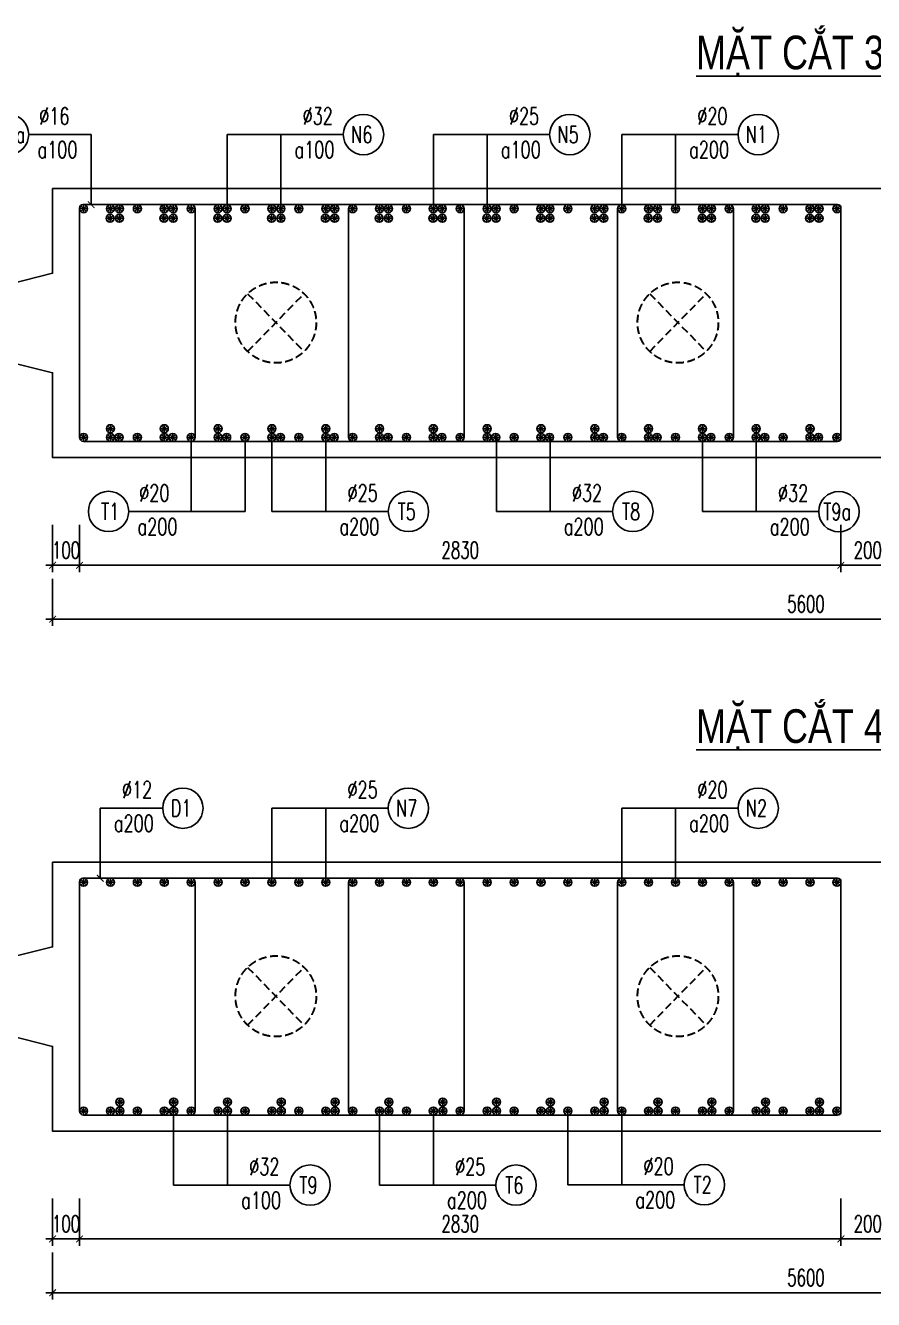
# Model space of a CAD drawing. Header units: millimetres. Extents: x -143483 to 1166745, y -1448440 to -1202244.
# Drawn here: x 271330 to 283937, y -1427283 to -1408352 of the extents above; entities that cross this region are included whole.
import ezdxf
from ezdxf.enums import TextEntityAlignment as Align

# ---------------------------------------------------------------- set-up
doc = ezdxf.new("R2010")
doc.units = ezdxf.units.MM
doc.header["$LTSCALE"] = 30
doc.header["$PDMODE"] = 3
doc.linetypes.add('DASHED', pattern=[19.05, 12.7, -6.35])
doc.layers.get('0').update_dxf_attribs({"lineweight": 9})
doc.layers.get('Defpoints').update_dxf_attribs({"lineweight": 9})
for name, color, linetype in [('ccu11-Cotthep', 9, 'Continuous'), ('ccu11-Dim', 8, 'Continuous'), ('ccu11-Text', 31, 'Continuous'), ('ccu11-Thay', 7, 'Continuous'), ('ccu11-Thep', 4, 'Continuous'), ('ccu11-Thep doc', 4, 'Continuous'), ('ccu11-Thepdai', 6, 'Continuous')]:
    doc.layers.add(name, color=color, linetype=linetype)
doc.layers.add('ccu11-Khuat', color=9, linetype='DASHED', lineweight=30)
doc.layers.add('Vicom_thep doc', color=1, linetype='Continuous', lineweight=35)
doc.styles.add('ccu11-dim', font='vnsimli.shx', dxfattribs={"width": 0.65, "bigfont": 'bigfont.shx'})
doc.styles.add('ccu11-VnAvH-B', font='VHAVANB.TTF')
doc.styles.add('ccu11-vnsimple', font='vnsimple.shx', dxfattribs={"bigfont": 'bigfont.shx'})
doc.styles.add('ccu11_simli', font='vnsimli.shx', dxfattribs={"width": 0.8})
doc.dimstyles.new('ccu11-100', dxfattribs={"dimscale": 100, "dimtxt": 2.5, "dimasz": 1, "dimexe": 1, "dimexo": 2, "dimgap": 1, "dimtad": 1, "dimdec": 0, "dimdsep": 46, "dimtxsty": 'ccu11-dim', "dimblk": 'ARCHTICK', "dimcen": -1, "dimdle": 1, "dimclrd": 256, "dimclre": 256, "dimclrt": 3, "dimadec": 0, "dimazin": 2, "dimtfac": 0.1, "dimtdec": 0, "dimtmove": 0, "dimatfit": 1, "dimldrblk": 'ARCHTICK', "dimfxl": 0, "dimtvp": 0.833333, "dimtolj": 1, "dimtzin": 12, "dimarcsym": 0})
doc.dimstyles.new('ccu11-100x4', dxfattribs={"dimscale": 100, "dimtxt": 2.5, "dimasz": 1, "dimexe": 1, "dimexo": 2, "dimgap": 1, "dimtad": 1, "dimdec": 0, "dimlfac": 0.25, "dimdsep": 46, "dimtxsty": 'ccu11-dim', "dimblk": 'ARCHTICK', "dimcen": -1, "dimdle": 1, "dimclrd": 256, "dimclre": 256, "dimclrt": 3, "dimadec": 0, "dimazin": 2, "dimtfac": 0.1, "dimtdec": 0, "dimtmove": 0, "dimatfit": 1, "dimldrblk": 'ARCHTICK', "dimfxl": 0, "dimtvp": 0.833333, "dimtolj": 1, "dimtzin": 12, "dimarcsym": 0})

# ---------------------------------------------------------------- blocks, each defined once
blk = doc.blocks.new('MCT')
at = {"ltscale": 0.005}
for p, q in [((-0.49, 0), (0.49, 0)), ((0.35, -0.35), (-0.35, 0.35)), ((-0.35, -0.35), (0.35, 0.35)), ((0, -0.49), (0, 0.49))]:
    blk.add_line(p, q, dxfattribs=at)
blk.add_circle((0, 0), 0.492, dxfattribs=at)
blk = doc.blocks.new('*U3989')
at = {"layer": 'ccu11-Thep doc', "xscale": -121.9200000001001, "yscale": 121.9200000001001, "zscale": 121.92, "rotation": 270}
blk.add_blockref('MCT', (0, 0), dxfattribs=at)
blk = doc.blocks.new('*U3990')
at = {"layer": 'ccu11-Thep doc', "color": 0, "linetype": 'ByBlock', "lineweight": -2, "transparency": 16777216}
for p in [(0, 0), (800, 0), (1600, 0), (2400, 0), (3200, 0), (4000, 0), (4800, 0), (5600, 0), (6400, 0), (7200, 0), (8000, 0), (8800, 0), (9600, 0), (10400, 0), (11200, 0)]:
    blk.add_blockref('*U3989', p, dxfattribs=at)
blk = doc.blocks.new('*U3991')
at = {"layer": 'ccu11-Thep doc', "xscale": -121.9200000001001, "yscale": 121.9200000001001, "zscale": 121.92, "rotation": 270}
blk.add_blockref('MCT', (0, 0), dxfattribs=at)
blk = doc.blocks.new('*U3992')
at = {"layer": 'ccu11-Thep doc', "color": 0, "linetype": 'ByBlock', "lineweight": -2, "transparency": 16777216}
for p in [(0, 0), (800, 0), (1600, 0), (2400, 0), (3200, 0), (4000, 0), (4800, 0), (5600, 0), (6400, 0), (7200, 0), (8000, 0), (8800, 0), (9600, 0), (10400, 0), (11200, 0)]:
    blk.add_blockref('*U3991', p, dxfattribs=at)
blk = doc.blocks.new('_ARCHTICK')
at = {"color": 0, "linetype": 'ByBlock', "const_width": 0.15}
blk.add_lwpolyline([(-0.5, -0.5), (0.5, 0.5)], dxfattribs=at)
blk = doc.blocks.new('*D4138')
at = {"layer": 'ccu11-Dim', "linetype": 'ByBlock', "lineweight": -2, "ltscale": 30, "transparency": 16777216}
for p, q in [((271733, -1416573), (271733, -1417273)), ((294133, -1416573), (294133, -1417273)), ((271633, -1417173), (294233, -1417173))]:
    blk.add_line(p, q, dxfattribs=at)
at = {"layer": 'Defpoints', "color": 0, "linetype": 'ByBlock', "ltscale": 30, "transparency": 16777216}
for p in [(271733, -1416373), (294133, -1416373), (294133, -1417173)]:
    blk.add_point(p, dxfattribs=at)
at = {"layer": 'ccu11-Dim', "linetype": 'ByBlock', "lineweight": -2, "ltscale": 30, "transparency": 16777216, "xscale": 100, "yscale": 100, "zscale": 100, "rotation": 180}
blk.add_blockref('_ARCHTICK', (271733, -1417173), dxfattribs=at)
at = {"layer": 'ccu11-Dim', "linetype": 'ByBlock', "lineweight": -2, "ltscale": 30, "transparency": 16777216, "xscale": 100, "yscale": 100, "zscale": 100}
blk.add_blockref('_ARCHTICK', (294133, -1417173), dxfattribs=at)
at = {"layer": 'ccu11-Dim', "color": 3, "linetype": 'ByBlock', "ltscale": 30, "transparency": 16777216, "insert": (282933, -1416948), "char_height": 250, "attachment_point": 5, "style": 'ccu11-dim'}
blk.add_mtext('\\A1;5600', dxfattribs=at)
blk = doc.blocks.new('*D4139')
at = {"layer": 'ccu11-Dim', "linetype": 'ByBlock', "lineweight": -2, "ltscale": 30, "transparency": 16777216}
for p, q in [((283452, -1415773), (283452, -1416473)), ((284252, -1415773), (284252, -1416473)), ((283352, -1416373), (284352, -1416373))]:
    blk.add_line(p, q, dxfattribs=at)
at = {"layer": 'Defpoints', "color": 0, "linetype": 'ByBlock', "ltscale": 30, "transparency": 16777216}
for p in [(283452, -1415573), (284252, -1415573), (284252, -1416373)]:
    blk.add_point(p, dxfattribs=at)
at = {"layer": 'ccu11-Dim', "linetype": 'ByBlock', "lineweight": -2, "ltscale": 30, "transparency": 16777216, "xscale": 100, "yscale": 100, "zscale": 100, "rotation": 180}
blk.add_blockref('_ARCHTICK', (283452, -1416373), dxfattribs=at)
at = {"layer": 'ccu11-Dim', "linetype": 'ByBlock', "lineweight": -2, "ltscale": 30, "transparency": 16777216, "xscale": 100, "yscale": 100, "zscale": 100}
blk.add_blockref('_ARCHTICK', (284252, -1416373), dxfattribs=at)
at = {"layer": 'ccu11-Dim', "color": 3, "linetype": 'ByBlock', "ltscale": 30, "transparency": 16777216, "insert": (283852, -1416148), "char_height": 250, "attachment_point": 5, "style": 'ccu11-dim'}
blk.add_mtext('\\A1;200', dxfattribs=at)
blk = doc.blocks.new('*D4140')
at = {"layer": 'ccu11-Dim', "linetype": 'ByBlock', "lineweight": -2, "ltscale": 30, "transparency": 16777216}
for p, q in [((272133, -1415773), (272133, -1416473)), ((283452, -1415773), (283452, -1416473)), ((272033, -1416373), (283552, -1416373))]:
    blk.add_line(p, q, dxfattribs=at)
at = {"layer": 'Defpoints', "color": 0, "linetype": 'ByBlock', "ltscale": 30, "transparency": 16777216}
for p in [(272133, -1415573), (283452, -1415573), (283452, -1416373)]:
    blk.add_point(p, dxfattribs=at)
at = {"layer": 'ccu11-Dim', "linetype": 'ByBlock', "lineweight": -2, "ltscale": 30, "transparency": 16777216, "xscale": 100, "yscale": 100, "zscale": 100, "rotation": 180}
blk.add_blockref('_ARCHTICK', (272133, -1416373), dxfattribs=at)
at = {"layer": 'ccu11-Dim', "linetype": 'ByBlock', "lineweight": -2, "ltscale": 30, "transparency": 16777216, "xscale": 100, "yscale": 100, "zscale": 100}
blk.add_blockref('_ARCHTICK', (283452, -1416373), dxfattribs=at)
at = {"layer": 'ccu11-Dim', "color": 3, "linetype": 'ByBlock', "ltscale": 30, "transparency": 16777216, "insert": (277793, -1416148), "char_height": 250, "attachment_point": 5, "style": 'ccu11-dim'}
blk.add_mtext('\\A1;2830', dxfattribs=at)
blk = doc.blocks.new('*D4141')
at = {"layer": 'ccu11-Dim', "linetype": 'ByBlock', "lineweight": -2, "ltscale": 30, "transparency": 16777216}
for p, q in [((271733, -1415773), (271733, -1416473)), ((272133, -1415773), (272133, -1416473)), ((271733, -1416373), (271633, -1416373)), ((272133, -1416373), (271733, -1416373)), ((272133, -1416373), (272233, -1416373))]:
    blk.add_line(p, q, dxfattribs=at)
at = {"layer": 'Defpoints', "color": 0, "linetype": 'ByBlock', "ltscale": 30, "transparency": 16777216}
for p in [(271733, -1415573), (272133, -1415573), (271733, -1416373)]:
    blk.add_point(p, dxfattribs=at)
at = {"layer": 'ccu11-Dim', "linetype": 'ByBlock', "lineweight": -2, "ltscale": 30, "transparency": 16777216, "xscale": 100, "yscale": 100, "zscale": 100}
blk.add_blockref('_ARCHTICK', (271733, -1416373), dxfattribs=at)
at = {"layer": 'ccu11-Dim', "linetype": 'ByBlock', "lineweight": -2, "ltscale": 30, "transparency": 16777216, "xscale": 100, "yscale": 100, "zscale": 100, "rotation": 180}
blk.add_blockref('_ARCHTICK', (272133, -1416373), dxfattribs=at)
at = {"layer": 'ccu11-Dim', "color": 3, "linetype": 'ByBlock', "ltscale": 30, "transparency": 16777216, "insert": (271933, -1416148), "char_height": 250, "attachment_point": 5, "style": 'ccu11-dim'}
blk.add_mtext('\\A1;100', dxfattribs=at)
blk = doc.blocks.new('SHD')
at = {"layer": 'ccu11-Cotthep'}
blk.add_circle((300, 0), 300, dxfattribs=at)
at = {"layer": 'ccu11-Cotthep', "color": 31, "style": 'ccu11_simli', "width": 0.8}
blk.add_attdef('DK', text='', height=250, dxfattribs=at).set_placement((-101, 65), align=Align.BOTTOM_RIGHT)
blk.add_attdef('KH', text='', height=250, dxfattribs=at).set_placement((300, 0), align=Align.MIDDLE)
blk.add_attdef('KC', text='', height=250, dxfattribs=at).set_placement((-101, -142), align=Align.TOP_RIGHT)
blk = doc.blocks.new('ccu11_block_thep')
at = {"layer": 'ccu11-Thep', "color": 3}
for p, q in [((-0.4, 0), (0.4, 0)), ((-0.28, 0.28), (0.28, -0.28)), ((0.28, 0.28), (-0.28, -0.28)), ((0, 0.4), (0, -0.4))]:
    blk.add_line(p, q, dxfattribs=at)
at = {"layer": 'ccu11-Thep', "color": 1, "const_width": 0.0667}
blk.add_lwpolyline([(-0.4, 0, 1), (0.4, 0, 1), (-0.4, 0, 1)], format="xyb", dxfattribs=at)
at = {"layer": 'ccu11-Thep', "color": 1}
blk.add_circle((0, 0), 0.4, dxfattribs=at)
blk = doc.blocks.new('*U3987')
at = {"layer": 'Vicom_thep doc', "xscale": -150, "yscale": 150, "zscale": 150, "rotation": 180}
blk.add_blockref('ccu11_block_thep', (0, 0), dxfattribs=at)
blk = doc.blocks.new('*U3988')
at = {"layer": 'ccu11-Thep doc', "color": 0, "linetype": 'ByBlock', "lineweight": -2, "transparency": 16777216}
for p in [(0, 0), (800, 0), (1600, 0), (2400, 0), (3200, 0), (4000, 0), (4800, 0), (5600, 0), (6400, 0), (7200, 0), (8000, 0), (8800, 0), (9600, 0), (10400, 0)]:
    blk.add_blockref('*U3987', p, dxfattribs=at)
blk = doc.blocks.new('*U3999')
at = {"layer": 'Vicom_thep doc', "xscale": -150, "yscale": 150, "zscale": 150, "rotation": 180}
blk.add_blockref('ccu11_block_thep', (0, 0), dxfattribs=at)
blk = doc.blocks.new('*U4000')
at = {"layer": 'ccu11-Thep doc', "color": 0, "linetype": 'ByBlock', "lineweight": -2, "transparency": 16777216}
for p in [(0, 0), (800, 0), (1600, 0), (2400, 0), (3200, 0), (4000, 0), (4800, 0), (5600, 0), (6400, 0), (7200, 0), (8000, 0), (8800, 0), (9600, 0), (10400, 0)]:
    blk.add_blockref('*U3999', p, dxfattribs=at)
blk = doc.blocks.new('*U4003')
at = {"layer": 'Vicom_thep doc', "xscale": -150, "yscale": 150, "zscale": 150, "rotation": 180}
blk.add_blockref('ccu11_block_thep', (0, 0), dxfattribs=at)
blk = doc.blocks.new('*U4004')
at = {"layer": 'ccu11-Thep doc', "color": 0, "linetype": 'ByBlock', "lineweight": -2, "transparency": 16777216}
for p in [(0, 0), (800, 0), (1600, 0), (2400, 0), (3200, 0), (4000, 0), (4800, 0), (5600, 0), (6400, 0), (7200, 0), (8000, 0), (8800, 0), (9600, 0), (10400, 0)]:
    blk.add_blockref('*U4003', p, dxfattribs=at)
blk = doc.blocks.new('*U4007')
at = {"layer": 'ccu11-Thep doc', "xscale": -121.9200000001001, "yscale": 121.9200000001001, "zscale": 121.92, "rotation": 270}
blk.add_blockref('MCT', (0, 0), dxfattribs=at)
blk = doc.blocks.new('*U4008')
at = {"layer": 'ccu11-Thep doc', "color": 0, "linetype": 'ByBlock', "lineweight": -2, "transparency": 16777216}
for p in [(0, 0), (800, 0), (1600, 0), (2400, 0), (3200, 0), (4000, 0), (4800, 0), (5600, 0), (6400, 0), (7200, 0), (8000, 0), (8800, 0), (9600, 0), (10400, 0), (11200, 0)]:
    blk.add_blockref('*U4007', p, dxfattribs=at)
blk = doc.blocks.new('*U4009')
at = {"layer": 'ccu11-Thep doc', "xscale": -121.9200000001001, "yscale": 121.9200000001001, "zscale": 121.92, "rotation": 270}
blk.add_blockref('MCT', (0, 0), dxfattribs=at)
blk = doc.blocks.new('*U4010')
at = {"layer": 'ccu11-Thep doc', "color": 0, "linetype": 'ByBlock', "lineweight": -2, "transparency": 16777216}
for p in [(0, 0), (800, 0), (1600, 0), (2400, 0), (3200, 0), (4000, 0), (4800, 0), (5600, 0), (6400, 0), (7200, 0), (8000, 0), (8800, 0), (9600, 0), (10400, 0), (11200, 0)]:
    blk.add_blockref('*U4009', p, dxfattribs=at)
blk = doc.blocks.new('*D4146')
at = {"layer": 'ccu11-Dim', "linetype": 'ByBlock', "lineweight": -2, "ltscale": 30, "transparency": 16777216}
for p, q in [((271733, -1426583), (271733, -1427283)), ((294133, -1426583), (294133, -1427283)), ((271633, -1427183), (294233, -1427183))]:
    blk.add_line(p, q, dxfattribs=at)
at = {"layer": 'Defpoints', "color": 0, "linetype": 'ByBlock', "ltscale": 30, "transparency": 16777216}
for p in [(271733, -1426383), (294133, -1426383), (294133, -1427183)]:
    blk.add_point(p, dxfattribs=at)
at = {"layer": 'ccu11-Dim', "linetype": 'ByBlock', "lineweight": -2, "ltscale": 30, "transparency": 16777216, "xscale": 100, "yscale": 100, "zscale": 100, "rotation": 180}
blk.add_blockref('_ARCHTICK', (271733, -1427183), dxfattribs=at)
at = {"layer": 'ccu11-Dim', "linetype": 'ByBlock', "lineweight": -2, "ltscale": 30, "transparency": 16777216, "xscale": 100, "yscale": 100, "zscale": 100}
blk.add_blockref('_ARCHTICK', (294133, -1427183), dxfattribs=at)
at = {"layer": 'ccu11-Dim', "color": 3, "linetype": 'ByBlock', "ltscale": 30, "transparency": 16777216, "insert": (282933, -1426958), "char_height": 250, "attachment_point": 5, "style": 'ccu11-dim'}
blk.add_mtext('\\A1;5600', dxfattribs=at)
blk = doc.blocks.new('*D4147')
at = {"layer": 'ccu11-Dim', "linetype": 'ByBlock', "lineweight": -2, "ltscale": 30, "transparency": 16777216}
for p, q in [((283452, -1425783), (283452, -1426483)), ((284252, -1425783), (284252, -1426483)), ((283352, -1426383), (284352, -1426383))]:
    blk.add_line(p, q, dxfattribs=at)
at = {"layer": 'Defpoints', "color": 0, "linetype": 'ByBlock', "ltscale": 30, "transparency": 16777216}
for p in [(283452, -1425583), (284252, -1425583), (284252, -1426383)]:
    blk.add_point(p, dxfattribs=at)
at = {"layer": 'ccu11-Dim', "linetype": 'ByBlock', "lineweight": -2, "ltscale": 30, "transparency": 16777216, "xscale": 100, "yscale": 100, "zscale": 100, "rotation": 180}
blk.add_blockref('_ARCHTICK', (283452, -1426383), dxfattribs=at)
at = {"layer": 'ccu11-Dim', "linetype": 'ByBlock', "lineweight": -2, "ltscale": 30, "transparency": 16777216, "xscale": 100, "yscale": 100, "zscale": 100}
blk.add_blockref('_ARCHTICK', (284252, -1426383), dxfattribs=at)
at = {"layer": 'ccu11-Dim', "color": 3, "linetype": 'ByBlock', "ltscale": 30, "transparency": 16777216, "insert": (283852, -1426158), "char_height": 250, "attachment_point": 5, "style": 'ccu11-dim'}
blk.add_mtext('\\A1;200', dxfattribs=at)
blk = doc.blocks.new('*D4148')
at = {"layer": 'ccu11-Dim', "linetype": 'ByBlock', "lineweight": -2, "ltscale": 30, "transparency": 16777216}
for p, q in [((272133, -1425783), (272133, -1426483)), ((283452, -1425783), (283452, -1426483)), ((272033, -1426383), (283552, -1426383))]:
    blk.add_line(p, q, dxfattribs=at)
at = {"layer": 'Defpoints', "color": 0, "linetype": 'ByBlock', "ltscale": 30, "transparency": 16777216}
for p in [(272133, -1425583), (283452, -1425583), (283452, -1426383)]:
    blk.add_point(p, dxfattribs=at)
at = {"layer": 'ccu11-Dim', "linetype": 'ByBlock', "lineweight": -2, "ltscale": 30, "transparency": 16777216, "xscale": 100, "yscale": 100, "zscale": 100, "rotation": 180}
blk.add_blockref('_ARCHTICK', (272133, -1426383), dxfattribs=at)
at = {"layer": 'ccu11-Dim', "linetype": 'ByBlock', "lineweight": -2, "ltscale": 30, "transparency": 16777216, "xscale": 100, "yscale": 100, "zscale": 100}
blk.add_blockref('_ARCHTICK', (283452, -1426383), dxfattribs=at)
at = {"layer": 'ccu11-Dim', "color": 3, "linetype": 'ByBlock', "ltscale": 30, "transparency": 16777216, "insert": (277793, -1426158), "char_height": 250, "attachment_point": 5, "style": 'ccu11-dim'}
blk.add_mtext('\\A1;2830', dxfattribs=at)
blk = doc.blocks.new('*D4149')
at = {"layer": 'ccu11-Dim', "linetype": 'ByBlock', "lineweight": -2, "ltscale": 30, "transparency": 16777216}
for p, q in [((271733, -1425783), (271733, -1426483)), ((272133, -1425783), (272133, -1426483)), ((271733, -1426383), (271633, -1426383)), ((272133, -1426383), (271733, -1426383)), ((272133, -1426383), (272233, -1426383))]:
    blk.add_line(p, q, dxfattribs=at)
at = {"layer": 'Defpoints', "color": 0, "linetype": 'ByBlock', "ltscale": 30, "transparency": 16777216}
for p in [(271733, -1425583), (272133, -1425583), (271733, -1426383)]:
    blk.add_point(p, dxfattribs=at)
at = {"layer": 'ccu11-Dim', "linetype": 'ByBlock', "lineweight": -2, "ltscale": 30, "transparency": 16777216, "xscale": 100, "yscale": 100, "zscale": 100}
blk.add_blockref('_ARCHTICK', (271733, -1426383), dxfattribs=at)
at = {"layer": 'ccu11-Dim', "linetype": 'ByBlock', "lineweight": -2, "ltscale": 30, "transparency": 16777216, "xscale": 100, "yscale": 100, "zscale": 100, "rotation": 180}
blk.add_blockref('_ARCHTICK', (272133, -1426383), dxfattribs=at)
at = {"layer": 'ccu11-Dim', "color": 3, "linetype": 'ByBlock', "ltscale": 30, "transparency": 16777216, "insert": (271933, -1426158), "char_height": 250, "attachment_point": 5, "style": 'ccu11-dim'}
blk.add_mtext('\\A1;100', dxfattribs=at)
blk = doc.blocks.new('*U4023')
at = {"layer": 'Vicom_thep doc', "xscale": -150, "yscale": 150, "zscale": 150, "rotation": 180}
blk.add_blockref('ccu11_block_thep', (0, 0), dxfattribs=at)
blk = doc.blocks.new('*U4024')
at = {"layer": 'ccu11-Thep doc', "color": 0, "linetype": 'ByBlock', "lineweight": -2, "transparency": 16777216}
for p in [(0, 0), (800, 0), (1600, 0), (2400, 0), (3200, 0), (4000, 0), (4800, 0), (5600, 0), (6400, 0), (7200, 0), (8000, 0), (8800, 0), (9600, 0), (10400, 0)]:
    blk.add_blockref('*U4023', p, dxfattribs=at)
blk = doc.blocks.new('*U4027')
at = {"layer": 'Vicom_thep doc', "xscale": -150, "yscale": 150, "zscale": 150, "rotation": 180}
blk.add_blockref('ccu11_block_thep', (0, 0), dxfattribs=at)
blk = doc.blocks.new('*U4028')
at = {"layer": 'ccu11-Thep doc', "color": 0, "linetype": 'ByBlock', "lineweight": -2, "transparency": 16777216}
for p in [(0, 0), (800, 0), (1600, 0), (2400, 0), (3200, 0), (4000, 0), (4800, 0), (5600, 0), (6400, 0), (7200, 0), (8000, 0), (8800, 0), (9600, 0), (10400, 0)]:
    blk.add_blockref('*U4027', p, dxfattribs=at)
blk = doc.blocks.new('*U4067')
at = {"layer": 'Vicom_thep doc', "xscale": -150, "yscale": 150, "zscale": 150, "rotation": 180}
blk.add_blockref('ccu11_block_thep', (0, 0), dxfattribs=at)
blk = doc.blocks.new('*U4068')
at = {"layer": 'ccu11-Thep doc', "color": 0, "linetype": 'ByBlock', "lineweight": -2, "transparency": 16777216}
for p in [(0, 0), (800, 0), (1600, 0), (2400, 0), (3200, 0), (4000, 0), (4800, 0), (5600, 0), (6400, 0), (7200, 0), (8000, 0), (8800, 0), (9600, 0), (10400, 0)]:
    blk.add_blockref('*U4067', p, dxfattribs=at)
blk = doc.blocks.new('*U4071')
at = {"layer": 'Vicom_thep doc', "xscale": -150, "yscale": 150, "zscale": 150, "rotation": 180}
blk.add_blockref('ccu11_block_thep', (0, 0), dxfattribs=at)
blk = doc.blocks.new('*U4072')
at = {"layer": 'ccu11-Thep doc', "color": 0, "linetype": 'ByBlock', "lineweight": -2, "transparency": 16777216}
for p in [(0, 0), (800, 0), (1600, 0), (2400, 0), (3200, 0), (4000, 0), (4800, 0), (5600, 0), (6400, 0), (7200, 0), (8000, 0), (8800, 0), (9600, 0), (10400, 0)]:
    blk.add_blockref('*U4071', p, dxfattribs=at)
blk = doc.blocks.new('*U4075')
at = {"layer": 'Vicom_thep doc', "xscale": -150, "yscale": 150, "zscale": 150, "rotation": 180}
blk.add_blockref('ccu11_block_thep', (0, 0), dxfattribs=at)
blk = doc.blocks.new('*U4076')
at = {"layer": 'ccu11-Thep doc', "color": 0, "linetype": 'ByBlock', "lineweight": -2, "transparency": 16777216}
for p in [(0, 0), (800, 0), (1600, 0), (2400, 0), (3200, 0), (4000, 0), (4800, 0), (5600, 0), (6400, 0), (7200, 0), (8000, 0), (8800, 0), (9600, 0), (10400, 0)]:
    blk.add_blockref('*U4075', p, dxfattribs=at)
blk = doc.blocks.new('*U4099')
at = {"layer": 'Vicom_thep doc', "xscale": -150, "yscale": 150, "zscale": 150, "rotation": 180}
blk.add_blockref('ccu11_block_thep', (0, 0), dxfattribs=at)
blk = doc.blocks.new('*U4100')
at = {"layer": 'ccu11-Thep doc', "color": 0, "linetype": 'ByBlock', "lineweight": -2, "transparency": 16777216}
for p in [(0, 0), (800, 0), (1600, 0), (2400, 0), (3200, 0), (4000, 0), (4800, 0), (5600, 0), (6400, 0), (7200, 0), (8000, 0), (8800, 0), (9600, 0), (10400, 0)]:
    blk.add_blockref('*U4099', p, dxfattribs=at)
blk = doc.blocks.new('*U4093')
at = {"layer": 'Vicom_thep doc', "xscale": -150, "yscale": 150, "zscale": 150, "rotation": 180}
blk.add_blockref('ccu11_block_thep', (0, 0), dxfattribs=at)
blk = doc.blocks.new('*U4094')
at = {"layer": 'ccu11-Thep doc', "color": 0, "linetype": 'ByBlock', "lineweight": -2, "transparency": 16777216}
for p in [(0, 0), (800, 0), (1600, 0), (2400, 0), (3200, 0), (4000, 0), (4800, 0), (5600, 0), (6400, 0), (7200, 0), (8000, 0), (8800, 0), (9600, 0), (10400, 0)]:
    blk.add_blockref('*U4093', p, dxfattribs=at)
blk = doc.blocks.new('*U4016')
at = {"layer": 'Vicom_thep doc', "xscale": -150, "yscale": 150, "zscale": 150, "rotation": 180}
blk.add_blockref('ccu11_block_thep', (0, 0), dxfattribs=at)
blk = doc.blocks.new('*U4017')
at = {"layer": 'ccu11-Thep doc', "color": 0, "linetype": 'ByBlock', "lineweight": -2, "transparency": 16777216}
for p in [(0, 0), (800, 0), (1600, 0), (2400, 0), (3200, 0), (4000, 0), (4800, 0), (5600, 0), (6400, 0), (7200, 0), (8000, 0), (8800, 0), (9600, 0), (10400, 0)]:
    blk.add_blockref('*U4016', p, dxfattribs=at)

msp = doc.modelspace()

# ---------------------------------------------------------------- linework, layer by layer
at = {"layer": 'ccu11-Khuat', "ltscale": 0.3}
for p, q in [((274632.44, -1412337.15), (275470.67, -1413195.86)), ((274632.44, -1413195.86), (275470.67, -1412337.15)), ((280610.34, -1412337.15), (281448.57, -1413195.86)), ((280610.34, -1413195.86), (281448.57, -1412337.15)), ((274632.44, -1422347.09), (275470.67, -1423205.79)), ((274632.44, -1423205.79), (275470.67, -1422347.09)), ((280610.34, -1422347.09), (281448.57, -1423205.79)), ((280610.34, -1423205.79), (281448.57, -1422347.09))]:
    msp.add_line(p, q, dxfattribs=at)
for centre in [(275051.55, -1412766.51), (281029.46, -1412766.51), (275051.55, -1422776.44), (281029.46, -1422776.44)]:
    msp.add_circle(centre, 600, dxfattribs=at)
at = {"layer": 'ccu11-Thay'}
for points in [[(271733.34, -1410772.87), (294133.34, -1410772.87), (294133.34, -1412032.87), (295013.11, -1412252.87), (295013.11, -1413292.87), (294133.34, -1413512.87), (294133.34, -1414772.87), (271733.34, -1414772.87), (271733.34, -1413512.87), (270853.57, -1413292.87), (270853.57, -1412252.87), (271733.34, -1412032.87)], [(271733.34, -1420782.81), (294133.34, -1420782.81), (294133.34, -1422042.81), (295013.11, -1422262.81), (295013.11, -1423302.81), (294133.34, -1423522.81), (294133.34, -1424782.81), (271733.34, -1424782.81), (271733.34, -1423522.81), (270853.57, -1423302.81), (270853.57, -1422262.81), (271733.34, -1422042.81)]]:
    msp.add_lwpolyline(points, close=True, dxfattribs=at)
at = {"layer": 'ccu11-Thepdai'}
for points in [[(272613.34, -1411012.87), (272193.34, -1411012.87, 0.41421356), (272133.34, -1411072.87), (272133.34, -1414472.87, 0.41421356), (272193.34, -1414532.87), (272613.34, -1414532.87)], [(283403.34, -1414532.87), (272193.34, -1414532.87, -0.41421356), (272133.34, -1414472.87), (272133.34, -1411062.87, -0.41421356), (272183.34, -1411012.87), (283403.34, -1411012.87, -0.41421356), (283453.34, -1411062.87), (283453.34, -1414482.87, -0.41421356), (283403.34, -1414532.87)], [(273373.34, -1411012.87), (273793.34, -1411012.87, -0.41421356), (273853.34, -1411072.87), (273853.34, -1414472.87, -0.41421356), (273793.34, -1414532.87), (273373.34, -1414532.87)], [(276613.34, -1411012.87), (276193.34, -1411012.87, 0.41421356), (276133.34, -1411072.87), (276133.34, -1414472.87, 0.41421356), (276193.34, -1414532.87), (276613.34, -1414532.87)], [(277373.34, -1411012.87), (277793.34, -1411012.87, -0.41421356), (277853.34, -1411072.87), (277853.34, -1414472.87, -0.41421356), (277793.34, -1414532.87), (277373.34, -1414532.87)], [(280613.34, -1411012.87), (280193.34, -1411012.87, 0.41421356), (280133.34, -1411072.87), (280133.34, -1414472.87, 0.41421356), (280193.34, -1414532.87), (280613.34, -1414532.87)], [(281373.34, -1411012.87), (281793.34, -1411012.87, -0.41421356), (281853.34, -1411072.87), (281853.34, -1414472.87, -0.41421356), (281793.34, -1414532.87), (281373.34, -1414532.87)], [(272613.34, -1421022.81), (272193.34, -1421022.81, 0.41421356), (272133.34, -1421082.81), (272133.34, -1424482.81, 0.41421356), (272193.34, -1424542.81), (272613.34, -1424542.81)], [(283403.34, -1424542.81), (272193.34, -1424542.81, -0.41421356), (272133.34, -1424482.81), (272133.34, -1421072.81, -0.41421356), (272183.34, -1421022.81), (283403.34, -1421022.81, -0.41421356), (283453.34, -1421072.81), (283453.34, -1424492.81, -0.41421356), (283403.34, -1424542.81)], [(273373.34, -1421022.81), (273793.34, -1421022.81, -0.41421356), (273853.34, -1421082.81), (273853.34, -1424482.81, -0.41421356), (273793.34, -1424542.81), (273373.34, -1424542.81)], [(276613.34, -1421022.81), (276193.34, -1421022.81, 0.41421356), (276133.34, -1421082.81), (276133.34, -1424482.81, 0.41421356), (276193.34, -1424542.81), (276613.34, -1424542.81)], [(277373.34, -1421022.81), (277793.34, -1421022.81, -0.41421356), (277853.34, -1421082.81), (277853.34, -1424482.81, -0.41421356), (277793.34, -1424542.81), (277373.34, -1424542.81)], [(280613.34, -1421022.81), (280193.34, -1421022.81, 0.41421356), (280133.34, -1421082.81), (280133.34, -1424482.81, 0.41421356), (280193.34, -1424542.81), (280613.34, -1424542.81)], [(281373.34, -1421022.81), (281793.34, -1421022.81, -0.41421356), (281853.34, -1421082.81), (281853.34, -1424482.81, -0.41421356), (281793.34, -1424542.81), (281373.34, -1424542.81)]]:
    msp.add_lwpolyline(points, format="xyb", dxfattribs=at)

# ---------------------------------------------------------------- block references
at = {"layer": 'ccu11-Cotthep'}
ref = msp.add_blockref('SHD', (271377.32, -1409972.51), dxfattribs=dict(at, xscale=-1))
ref.add_attrib('KH', 'D1a', dxfattribs={"color": 31, "height": 250, "style": 'ccu11-vnsimple', "width": 0.7}).set_placement((271102.32, -1409972.51), align=Align.MIDDLE_CENTER)
ref.add_attrib('KC', 'a100', dxfattribs={"color": 31, "height": 250, "style": 'ccu11-vnsimple', "width": 0.7}).set_placement((271805.9, -1410072.51), align=Align.TOP_CENTER)
ref.add_attrib('DK', '`16', dxfattribs={"color": 31, "height": 250, "style": 'ccu11-vnsimple', "width": 0.7}).set_placement((271758.1, -1409897.51), align=Align.BOTTOM_CENTER)
ref = msp.add_blockref('SHD', (276055, -1409972.51), dxfattribs=at)
ref.add_attrib('KH', 'N6', dxfattribs={"color": 31, "height": 250, "style": 'ccu11-vnsimple', "width": 0.7}).set_placement((276330, -1409972.51), align=Align.MIDDLE_CENTER)
ref.add_attrib('KC', 'a100', dxfattribs={"color": 31, "height": 250, "style": 'ccu11-vnsimple', "width": 0.7}).set_placement((275626.42, -1410072.51), align=Align.TOP_CENTER)
ref.add_attrib('DK', '`32', dxfattribs={"color": 31, "height": 250, "style": 'ccu11-vnsimple', "width": 0.7}).set_placement((275674.22, -1409897.51), align=Align.BOTTOM_CENTER)
ref = msp.add_blockref('SHD', (279122.34, -1409972.51), dxfattribs=at)
ref.add_attrib('KH', 'N5', dxfattribs={"color": 31, "height": 250, "style": 'ccu11-vnsimple', "width": 0.7}).set_placement((279397.34, -1409972.51), align=Align.MIDDLE_CENTER)
ref.add_attrib('KC', 'a100', dxfattribs={"color": 31, "height": 250, "style": 'ccu11-vnsimple', "width": 0.7}).set_placement((278693.76, -1410072.51), align=Align.TOP_CENTER)
ref.add_attrib('DK', '`25', dxfattribs={"color": 31, "height": 250, "style": 'ccu11-vnsimple', "width": 0.7}).set_placement((278741.56, -1409897.51), align=Align.BOTTOM_CENTER)
ref = msp.add_blockref('SHD', (281922.34, -1409972.51), dxfattribs=at)
ref.add_attrib('KH', 'N1', dxfattribs={"color": 31, "height": 250, "style": 'ccu11-vnsimple', "width": 0.7}).set_placement((282197.34, -1409972.51), align=Align.MIDDLE_CENTER)
ref.add_attrib('KC', 'a200', dxfattribs={"color": 31, "height": 250, "style": 'ccu11-vnsimple', "width": 0.7}).set_placement((281493.76, -1410072.51), align=Align.TOP_CENTER)
ref.add_attrib('DK', '`20', dxfattribs={"color": 31, "height": 250, "style": 'ccu11-vnsimple', "width": 0.7}).set_placement((281541.56, -1409897.51), align=Align.BOTTOM_CENTER)
ref = msp.add_blockref('SHD', (272864.34, -1415573.23), dxfattribs=dict(at, xscale=-1))
ref.add_attrib('KH', 'T1', dxfattribs={"color": 31, "height": 250, "style": 'ccu11-vnsimple', "width": 0.7}).set_placement((272589.34, -1415573.23), align=Align.MIDDLE_CENTER)
ref.add_attrib('KC', 'a200', dxfattribs={"color": 31, "height": 250, "style": 'ccu11-vnsimple', "width": 0.7}).set_placement((273292.92, -1415673.23), align=Align.TOP_CENTER)
ref.add_attrib('DK', '`20', dxfattribs={"color": 31, "height": 250, "style": 'ccu11-vnsimple', "width": 0.7}).set_placement((273245.12, -1415498.23), align=Align.BOTTOM_CENTER)
ref = msp.add_blockref('SHD', (276723.02, -1415573.23), dxfattribs=at)
ref.add_attrib('KH', 'T5', dxfattribs={"color": 31, "height": 250, "style": 'ccu11-vnsimple', "width": 0.7}).set_placement((276998.02, -1415573.23), align=Align.MIDDLE_CENTER)
ref.add_attrib('KC', 'a200', dxfattribs={"color": 31, "height": 250, "style": 'ccu11-vnsimple', "width": 0.7}).set_placement((276294.44, -1415673.23), align=Align.TOP_CENTER)
ref.add_attrib('DK', '`25', dxfattribs={"color": 31, "height": 250, "style": 'ccu11-vnsimple', "width": 0.7}).set_placement((276342.24, -1415498.23), align=Align.BOTTOM_CENTER)
ref = msp.add_blockref('SHD', (280058.64, -1415573.23), dxfattribs=at)
ref.add_attrib('KH', 'T8', dxfattribs={"color": 31, "height": 250, "style": 'ccu11-vnsimple', "width": 0.7}).set_placement((280333.64, -1415573.23), align=Align.MIDDLE_CENTER)
ref.add_attrib('KC', 'a200', dxfattribs={"color": 31, "height": 250, "style": 'ccu11-vnsimple', "width": 0.7}).set_placement((279630.06, -1415673.23), align=Align.TOP_CENTER)
ref.add_attrib('DK', '`32', dxfattribs={"color": 31, "height": 250, "style": 'ccu11-vnsimple', "width": 0.7}).set_placement((279677.86, -1415498.23), align=Align.BOTTOM_CENTER)
ref = msp.add_blockref('SHD', (283122.34, -1415575.24), dxfattribs=at)
ref.add_attrib('KH', 'T9a', dxfattribs={"color": 31, "height": 250, "style": 'ccu11-vnsimple', "width": 0.7}).set_placement((283397.34, -1415575.24), align=Align.MIDDLE_CENTER)
ref.add_attrib('KC', 'a200', dxfattribs={"color": 31, "height": 250, "style": 'ccu11-vnsimple', "width": 0.7}).set_placement((282693.76, -1415675.24), align=Align.TOP_CENTER)
ref.add_attrib('DK', '`32', dxfattribs={"color": 31, "height": 250, "style": 'ccu11-vnsimple', "width": 0.7}).set_placement((282741.56, -1415500.24), align=Align.BOTTOM_CENTER)
ref = msp.add_blockref('SHD', (273369.53, -1419982.45), dxfattribs=at)
ref.add_attrib('KH', 'D1', dxfattribs={"color": 31, "height": 250, "style": 'ccu11-vnsimple', "width": 0.7}).set_placement((273644.53, -1419982.45), align=Align.MIDDLE_CENTER)
ref.add_attrib('KC', 'a200', dxfattribs={"color": 31, "height": 250, "style": 'ccu11-vnsimple', "width": 0.7}).set_placement((272940.95, -1420082.45), align=Align.TOP_CENTER)
ref.add_attrib('DK', '`12', dxfattribs={"color": 31, "height": 250, "style": 'ccu11-vnsimple', "width": 0.7}).set_placement((272988.75, -1419907.45), align=Align.BOTTOM_CENTER)
ref = msp.add_blockref('SHD', (276722.34, -1419982.45), dxfattribs=at)
ref.add_attrib('KH', 'N7', dxfattribs={"color": 31, "height": 250, "style": 'ccu11-vnsimple', "width": 0.7}).set_placement((276997.34, -1419982.45), align=Align.MIDDLE_CENTER)
ref.add_attrib('KC', 'a200', dxfattribs={"color": 31, "height": 250, "style": 'ccu11-vnsimple', "width": 0.7}).set_placement((276293.76, -1420082.45), align=Align.TOP_CENTER)
ref.add_attrib('DK', '`25', dxfattribs={"color": 31, "height": 250, "style": 'ccu11-vnsimple', "width": 0.7}).set_placement((276341.56, -1419907.45), align=Align.BOTTOM_CENTER)
ref = msp.add_blockref('SHD', (281922.34, -1419982.45), dxfattribs=at)
ref.add_attrib('KH', 'N2', dxfattribs={"color": 31, "height": 250, "style": 'ccu11-vnsimple', "width": 0.7}).set_placement((282197.34, -1419982.45), align=Align.MIDDLE_CENTER)
ref.add_attrib('KC', 'a200', dxfattribs={"color": 31, "height": 250, "style": 'ccu11-vnsimple', "width": 0.7}).set_placement((281493.76, -1420082.45), align=Align.TOP_CENTER)
ref.add_attrib('DK', '`20', dxfattribs={"color": 31, "height": 250, "style": 'ccu11-vnsimple', "width": 0.7}).set_placement((281541.56, -1419907.45), align=Align.BOTTOM_CENTER)
ref = msp.add_blockref('SHD', (275261.7, -1425583.16), dxfattribs=at)
ref.add_attrib('KH', 'T9', dxfattribs={"color": 31, "height": 250, "style": 'ccu11-vnsimple', "width": 0.7}).set_placement((275536.7, -1425583.16), align=Align.MIDDLE_CENTER)
ref.add_attrib('KC', 'a100', dxfattribs={"color": 31, "height": 250, "style": 'ccu11-vnsimple', "width": 0.7}).set_placement((274833.12, -1425683.16), align=Align.TOP_CENTER)
ref.add_attrib('DK', '`32', dxfattribs={"color": 31, "height": 250, "style": 'ccu11-vnsimple', "width": 0.7}).set_placement((274880.91, -1425508.16), align=Align.BOTTOM_CENTER)
ref = msp.add_blockref('SHD', (278322.34, -1425583.16), dxfattribs=at)
ref.add_attrib('KH', 'T6', dxfattribs={"color": 31, "height": 250, "style": 'ccu11-vnsimple', "width": 0.7}).set_placement((278597.34, -1425583.16), align=Align.MIDDLE_CENTER)
ref.add_attrib('KC', 'a200', dxfattribs={"color": 31, "height": 250, "style": 'ccu11-vnsimple', "width": 0.7}).set_placement((277893.76, -1425683.16), align=Align.TOP_CENTER)
ref.add_attrib('DK', '`25', dxfattribs={"color": 31, "height": 250, "style": 'ccu11-vnsimple', "width": 0.7}).set_placement((277941.56, -1425508.16), align=Align.BOTTOM_CENTER)
ref = msp.add_blockref('SHD', (281122.34, -1425578.16), dxfattribs=at)
ref.add_attrib('KH', 'T2', dxfattribs={"color": 31, "height": 250, "style": 'ccu11-vnsimple', "width": 0.7}).set_placement((281397.34, -1425578.16), align=Align.MIDDLE_CENTER)
ref.add_attrib('KC', 'a200', dxfattribs={"color": 31, "height": 250, "style": 'ccu11-vnsimple', "width": 0.7}).set_placement((280693.76, -1425678.16), align=Align.TOP_CENTER)
ref.add_attrib('DK', '`20', dxfattribs={"color": 31, "height": 250, "style": 'ccu11-vnsimple', "width": 0.7}).set_placement((280741.56, -1425503.16), align=Align.BOTTOM_CENTER)
at = {"layer": 'ccu11-Thep doc'}
for name, p in [('*U3990', (272193.34, -1411072.87)), ('*U4100', (272588.2, -1411216.28)), ('*U3988', (272593.34, -1411072.87)), ('*U4004', (272726, -1411072.87)), ('*U4068', (272726, -1411216.28)), ('*U4076', (272593.34, -1414343.31)), ('*U4000', (272593.34, -1414472.87)), ('*U4094', (272719.92, -1414472.87)), ('*U4008', (272193.34, -1421082.81)), ('*U4072', (272732.7, -1424349.53)), ('*U4024', (272593.34, -1424482.81)), ('*U4028', (272732.7, -1424482.81))]:
    msp.add_blockref(name, p, dxfattribs=at)
at = {"layer": 'ccu11-Thep doc', "xscale": -1, "rotation": 180}
for name, p in [('*U3992', (272193.34, -1414472.87)), ('*U4017', (272593.34, -1421082.81)), ('*U4010', (272193.34, -1424482.81))]:
    msp.add_blockref(name, p, dxfattribs=at)

# ---------------------------------------------------------------- texts
at = {"layer": 'ccu11-Text', "color": 3, "style": 'ccu11-VnAvH-B', "width": 0.8}
msp.add_text('%%UmÆt c¾t 3-3', height=500, dxfattribs=at).set_placement((282933.34, -1409002.74), align=Align.CENTER)
at = {"layer": 'ccu11-Text', "color": 4, "style": 'ccu11-VnAvH-B', "width": 0.8}
msp.add_text('%%UmÆt c¾t 4-4', height=500, dxfattribs=at).set_placement((282933.34, -1419012.67), align=Align.CENTER)

# ---------------------------------------------------------------- dimensions: what is measured, and where the dimension line sits
at = {"layer": 'ccu11-Dim', "linetype": 'ByBlock', "ltscale": 30}
for base, p1, p2, picture, middle in [((271733.34, -1416373.23), (272133.34, -1415573.23), (271733.34, -1415573.23), '*D4141', (271933.34, -1416148.23)), ((271733.34, -1426383.16), (272133.34, -1425583.16), (271733.34, -1425583.16), '*D4149', (271933.34, -1426158.16))]:
    dim = msp.add_linear_dim(base=base, p1=p1, p2=p2, dimstyle='ccu11-100x4', override={"dimtix": 1}, dxfattribs=at)
    dim.commit()
    dim.dimension.update_dxf_attribs({"geometry": picture, "text_midpoint": middle})
for base, p1, p2, picture, middle in [((283451.84, -1416373.23), (272133.34, -1415573.23), (283451.84, -1415573.23), '*D4140', (277792.59, -1416148.23)), ((284251.84, -1416373.23), (283451.84, -1415573.23), (284251.84, -1415573.23), '*D4139', (283851.84, -1416148.23)), ((294133.34, -1417173.23), (271733.34, -1416373.23), (294133.34, -1416373.23), '*D4138', (282933.34, -1416948.23)), ((283451.84, -1426383.16), (272133.34, -1425583.16), (283451.84, -1425583.16), '*D4148', (277792.59, -1426158.16)), ((284251.84, -1426383.16), (283451.84, -1425583.16), (284251.84, -1425583.16), '*D4147', (283851.84, -1426158.16)), ((294133.34, -1427183.16), (271733.34, -1426383.16), (294133.34, -1426383.16), '*D4146', (282933.34, -1426958.16))]:
    dim = msp.add_linear_dim(base=base, p1=p1, p2=p2, dimstyle='ccu11-100x4', dxfattribs=at)
    dim.commit()
    dim.dimension.update_dxf_attribs({"geometry": picture, "text_midpoint": middle})

# ---------------------------------------------------------------- leaders
at = {"layer": 'ccu11-Cotthep', "linetype": 'ByBlock', "ltscale": 30}
for points in [[(272306.32, -1411012.87), (272306.32, -1409972.51), (271377.32, -1409972.51)], [(272440.53, -1421022.81), (272440.53, -1419982.45), (273369.53, -1419982.45)]]:
    msp.add_leader(points, dimstyle='ccu11-100x4', dxfattribs=at)
at = {"layer": 'ccu11-Cotthep'}
for points in [[(274326, -1411072.87), (274326, -1409972.51), (276055, -1409972.51)], [(275126, -1411072.87), (275126, -1409972.51), (276055, -1409972.51)], [(277393.34, -1411072.87), (277393.34, -1409972.51), (279122.34, -1409972.51)], [(278193.34, -1411072.87), (278193.34, -1409972.51), (279122.34, -1409972.51)], [(280193.34, -1411072.87), (280193.34, -1409972.51), (281922.34, -1409972.51)], [(280993.34, -1411072.87), (280993.34, -1409972.51), (281922.34, -1409972.51)], [(281393.34, -1414343.31), (281393.34, -1415575.24), (283122.34, -1415575.24)], [(282193.34, -1414343.31), (282193.34, -1415575.24), (283122.34, -1415575.24)], [(274593.34, -1414472.87), (274593.34, -1415573.23), (272864.34, -1415573.23)], [(273793.34, -1414472.87), (273793.34, -1415573.23), (272864.34, -1415573.23)], [(274994.02, -1414472.87), (274994.02, -1415573.23), (276723.02, -1415573.23)], [(275794.02, -1414472.87), (275794.02, -1415573.23), (276723.02, -1415573.23)], [(278329.64, -1414472.87), (278329.64, -1415573.23), (280058.64, -1415573.23)], [(279129.64, -1414472.87), (279129.64, -1415573.23), (280058.64, -1415573.23)], [(274993.34, -1421082.81), (274993.34, -1419982.45), (276722.34, -1419982.45)], [(275793.34, -1421082.81), (275793.34, -1419982.45), (276722.34, -1419982.45)], [(280193.34, -1421082.81), (280193.34, -1419982.45), (281922.34, -1419982.45)], [(280993.34, -1421082.81), (280993.34, -1419982.45), (281922.34, -1419982.45)], [(273532.7, -1424482.81), (273532.7, -1425583.16), (275261.7, -1425583.16)], [(274332.7, -1424482.81), (274332.7, -1425583.16), (275261.7, -1425583.16)], [(276593.34, -1424482.81), (276593.34, -1425583.16), (278322.34, -1425583.16)], [(277393.34, -1424482.81), (277393.34, -1425583.16), (278322.34, -1425583.16)], [(279393.34, -1424477.81), (279393.34, -1425578.16), (281122.34, -1425578.16)], [(280193.34, -1424477.81), (280193.34, -1425578.16), (281122.34, -1425578.16)]]:
    msp.add_leader(points, dimstyle='ccu11-100', override={"dimasz": 1.5, "dimgap": 1, "dimtad": 0, "dimldrblk": 'None', "dimfxl": 3, "dimfxlon": 1, "dimtfill": 1, "dimarcsym": 1}, dxfattribs=at)

doc.saveas('drawing.dxf')
